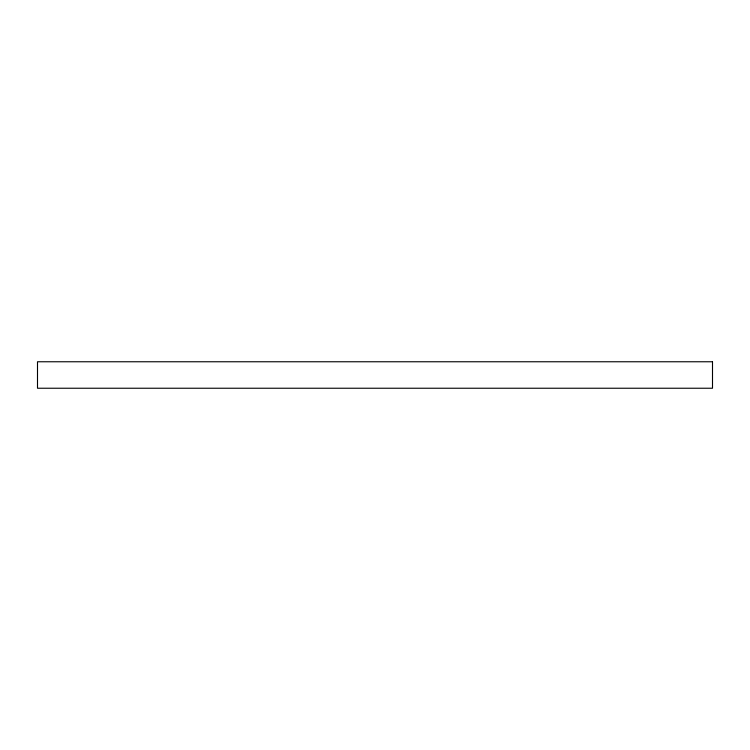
<?xml version="1.0" encoding="UTF-8"?>
<svg xmlns="http://www.w3.org/2000/svg" width="750" height="750" viewBox="0 0 750 750"><rect width="100%" height="100%" fill="white"/><g stroke="black" fill="none" stroke-linecap="round" stroke-linejoin="round"><path stroke-width="1.12" d="M712.5 361.762L37.5 361.762L37.5 388.238L712.5 388.238L712.5 361.762"/></g></svg>
